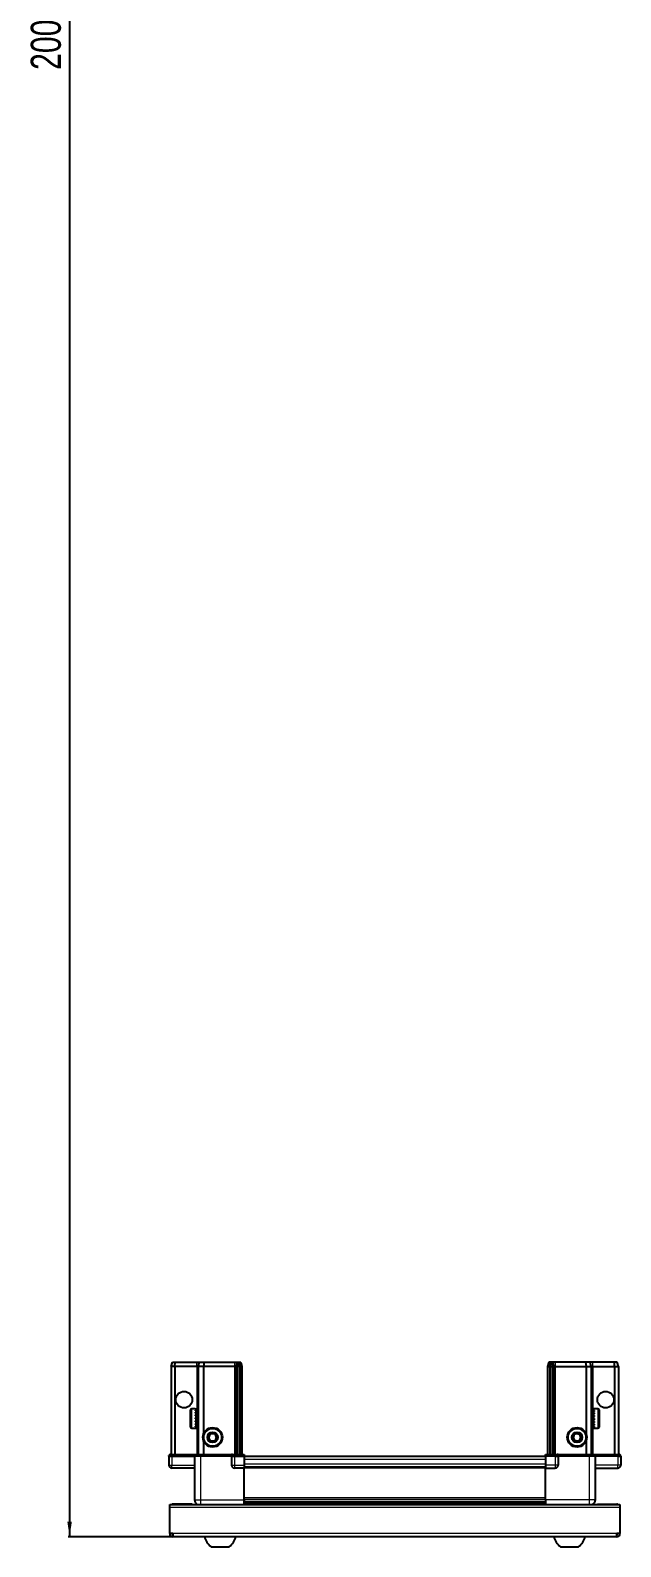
# Model space of a CAD drawing. Header units: millimetres. Extents: x 1770 to 5037, y -1520 to 2054.
# Drawn here: x 1858 to 2250, y -1520 to -513 of the extents above; entities that cross this region are included whole.
import ezdxf

# ---------------------------------------------------------------- set-up
doc = ezdxf.new("R2010")
doc.units = ezdxf.units.MM
doc.layers.add('FORMAT', color=7, linetype='Continuous')
doc.styles.add('SLDTEXTSTYLE0', font='TXT', dxfattribs={"width": 0.75})
doc.dimstyles.new('SLDDIMSTYLE0', dxfattribs={"dimtxt": 20, "dimasz": 10, "dimexe": 0, "dimexo": 0.0625, "dimgap": 5, "dimtad": 2, "dimdec": 1, "dimrnd": 1e-09, "dimzin": 12, "dimdsep": 46, "dimtxsty": 'SLDTEXTSTYLE0', "dimsah": 1, "dimcen": 0.09, "dimadec": 0, "dimazin": 3, "dimtfac": 1, "dimtofl": 0, "dimtmove": 0, "dimatfit": 3, "dimfxl": 0, "dimfrac": 2, "dimtolj": 1, "dimtzin": 12, "dimarcsym": 0})

# ---------------------------------------------------------------- blocks, each defined once
blk = doc.blocks.new('_D_10')
at = {"layer": 'FORMAT'}
for p, q in [((1975.8, 493.7), (1883.4, 493.7)), ((1884.4, 493.7), (1884.4, -1513.3)), ((1953, -1513.3), (1883.4, -1513.3))]:
    blk.add_line(p, q, dxfattribs=at)
for points in [[(1884.4, 493.7), (1882.9, 483.7), (1885.9, 483.7)], [(1884.4, -1513.3), (1885.9, -1503.3), (1882.9, -1503.3)]]:
    blk.add_solid(points, dxfattribs=at)
at = {"layer": 'FORMAT', "insert": (1858.6, -539.4), "char_height": 20, "attachment_point": 1, "rotation": 90, "style": 'SLDTEXTSTYLE0'}
blk.add_mtext('2007', dxfattribs=at)

msp = doc.modelspace()

# ---------------------------------------------------------------- linework, layer by layer
at = {"color": 7, "linetype": 'Continuous', "lineweight": 25}
for p, q in [((1951.9, -1400.32), (1952.7, -1397.32)), ((1952.7, -1397.32), (1954.55, -1397.32)), ((1954.4, -1400.32), (1954.55, -1397.32)), ((1954.55, -1397.32), (1968.9, -1397.32)), ((1968.9, -1397.32), (1970.7, -1397.32)), ((1969.9, -1400.32), (1970.7, -1397.32)), ((1970.7, -1397.32), (1973.73, -1397.32)), ((1973.73, -1397.32), (1973.4, -1400.32)), ((1973.73, -1397.32), (1993.9, -1397.32)), ((1993.9, -1397.32), (1995.7, -1397.32)), ((1995.7, -1397.32), (1994.9, -1400.32)), ((1995.7, -1397.32), (1996.44, -1397.32)), ((1996.44, -1397.32), (1995.9, -1400.32)), ((1996.44, -1397.32), (1996.94, -1397.32)), ((1996.94, -1397.32), (1997.4, -1400.32)), ((1996.94, -1397.32), (1998.09, -1397.32)), ((1998.09, -1397.32), (1998.9, -1400.32)), ((2202.7, -1397.32), (2201.9, -1400.32)), ((2203.85, -1397.32), (2202.7, -1397.32)), ((2203.85, -1397.32), (2203.4, -1400.32)), ((2204.35, -1397.32), (2203.85, -1397.32)), ((2204.35, -1397.32), (2204.9, -1400.32)), ((2205.09, -1397.32), (2204.35, -1397.32)), ((2205.09, -1397.32), (2205.9, -1400.32)), ((2206.9, -1397.32), (2205.09, -1397.32)), ((2227.06, -1397.32), (2206.9, -1397.32)), ((2227.06, -1397.32), (2227.4, -1400.32)), ((2230.09, -1397.32), (2227.06, -1397.32)), ((2230.9, -1400.32), (2230.09, -1397.32)), ((2231.9, -1397.32), (2230.09, -1397.32)), ((2246.24, -1397.32), (2231.9, -1397.32)), ((2246.4, -1400.32), (2246.24, -1397.32)), ((2248.09, -1397.32), (2246.24, -1397.32)), ((2248.9, -1400.32), (2248.09, -1397.32)), ((1954.4, -1400.32), (1951.9, -1400.32)), ((1951.9, -1400.32), (1951.9, -1458.62)), ((1968.9, -1400.32), (1954.4, -1400.32)), ((1954.4, -1400.32), (1954.4, -1458.62)), ((1969.9, -1400.32), (1968.9, -1400.32)), ((1973.4, -1400.32), (1969.9, -1400.32)), ((1969.9, -1400.32), (1969.9, -1458.62)), ((1993.9, -1400.32), (1973.4, -1400.32)), ((1973.4, -1400.32), (1973.4, -1444.82)), ((1994.9, -1400.32), (1993.9, -1400.32)), ((1995.9, -1400.32), (1994.9, -1400.32)), ((1994.9, -1400.32), (1994.9, -1458.62)), ((1997.4, -1400.32), (1995.9, -1400.32)), ((1995.9, -1400.32), (1995.9, -1458.62)), ((1998.9, -1400.32), (1997.4, -1400.32)), ((1997.4, -1400.32), (1997.4, -1458.62)), ((1998.9, -1400.32), (1998.9, -1458.62)), ((2201.9, -1400.32), (2203.4, -1400.32)), ((2201.9, -1400.32), (2201.9, -1458.62)), ((2203.4, -1400.32), (2204.9, -1400.32)), ((2203.4, -1400.32), (2203.4, -1458.62)), ((2204.9, -1400.32), (2205.9, -1400.32)), ((2204.9, -1400.32), (2204.9, -1458.62)), ((2205.9, -1400.32), (2205.9, -1458.62)), ((2205.9, -1400.32), (2206.9, -1400.32)), ((2206.9, -1400.32), (2227.4, -1400.32)), ((2227.4, -1400.32), (2227.4, -1444.82)), ((2227.4, -1400.32), (2230.9, -1400.32)), ((2230.9, -1400.32), (2230.9, -1458.62)), ((2230.9, -1400.32), (2231.9, -1400.32)), ((2231.9, -1400.32), (2246.4, -1400.32)), ((2246.4, -1400.32), (2246.4, -1458.62)), ((2246.4, -1400.32), (2248.9, -1400.32)), ((2248.9, -1400.32), (2248.9, -1458.62)), ((1964.7, -1440.52), (1964.7, -1429.12)), ((1967.9, -1428.32), (1965.5, -1428.32)), ((1967.9, -1428.32), (1967.9, -1428.33)), ((1967.9, -1428.33), (1968.4, -1428.33)), ((1967.9, -1428.51), (1968.4, -1428.51)), ((1967.9, -1428.51), (1967.9, -1428.73)), ((1967.9, -1428.73), (1968.4, -1428.73)), ((1967.9, -1429.31), (1968.4, -1429.31)), ((1967.9, -1429.31), (1967.9, -1429.73)), ((1968.4, -1428.51), (1968.4, -1428.33)), ((1968.4, -1428.73), (1968.4, -1428.51)), ((1968.4, -1429.31), (1968.4, -1428.73)), ((1968.4, -1429.73), (1968.4, -1429.31)), ((2235.3, -1428.32), (2232.4, -1428.32)), ((2232.9, -1428.32), (2232.4, -1428.32)), ((2232.4, -1428.32), (2232.4, -1428.37)), ((2232.4, -1428.37), (2232.4, -1428.65)), ((2232.9, -1428.37), (2232.4, -1428.37)), ((2232.9, -1428.65), (2232.4, -1428.65)), ((2232.4, -1428.65), (2232.4, -1428.93)), ((2232.9, -1428.93), (2232.4, -1428.93)), ((2232.4, -1428.93), (2232.4, -1429.59)), ((2232.9, -1429.59), (2232.4, -1429.59)), ((2232.4, -1429.59), (2232.4, -1430.06)), ((2232.9, -1428.37), (2232.9, -1428.32)), ((2232.9, -1428.93), (2232.9, -1428.65)), ((2232.9, -1430.06), (2232.9, -1429.59)), ((2236.1, -1429.12), (2236.1, -1440.52)), ((1967.9, -1429.73), (1968.4, -1429.73)), ((1967.9, -1430.64), (1968.4, -1430.64)), ((1967.9, -1430.64), (1967.9, -1431.23)), ((1967.9, -1431.23), (1968.4, -1431.23)), ((1967.9, -1432.38), (1968.4, -1432.38)), ((1967.9, -1432.38), (1967.9, -1433.08)), ((1967.9, -1433.08), (1968.4, -1433.08)), ((1967.9, -1434.37), (1968.4, -1434.37)), ((1967.9, -1434.37), (1967.9, -1435.11)), ((1967.9, -1434.51), (1968.4, -1434.51)), ((1967.9, -1435.01), (1968.4, -1435.01)), ((1967.9, -1435.11), (1968.4, -1435.11)), ((1967.9, -1436.39), (1968.4, -1436.39)), ((1967.9, -1436.39), (1967.9, -1437.1)), ((1967.9, -1437.1), (1968.4, -1437.1)), ((1967.9, -1438.26), (1968.4, -1438.26)), ((1967.9, -1438.26), (1967.9, -1438.87)), ((1967.9, -1438.87), (1968.4, -1438.87)), ((1968.4, -1430.64), (1968.4, -1429.73)), ((1968.5, -1430.42), (1968.4, -1430.42)), ((1968.4, -1431.23), (1968.4, -1430.64)), ((1968.4, -1432.38), (1968.4, -1431.23)), ((1968.4, -1433.08), (1968.4, -1432.38)), ((1968.4, -1434.37), (1968.4, -1433.08)), ((1968.4, -1434.51), (1968.4, -1434.37)), ((1968.4, -1435.11), (1968.4, -1435.01)), ((1968.4, -1436.39), (1968.4, -1435.11)), ((1968.4, -1437.1), (1968.4, -1436.39)), ((1968.4, -1438.26), (1968.4, -1437.1)), ((1968.4, -1438.87), (1968.4, -1438.26)), ((1968.4, -1439.8), (1968.4, -1438.87)), ((1968.4, -1439.22), (1968.5, -1439.22)), ((1968.5, -1439.22), (1968.5, -1430.42)), ((1969.38, -1431.51), (1968.9, -1430.82)), ((1968.9, -1438.82), (1968.9, -1430.82)), ((1968.9, -1438.82), (1969.38, -1438.13)), ((1969.86, -1430.82), (1969.38, -1431.51)), ((1969.38, -1438.13), (1969.38, -1431.51)), ((1969.38, -1438.13), (1969.86, -1438.82)), ((1969.9, -1430.82), (1969.86, -1430.82)), ((1969.86, -1438.82), (1969.86, -1430.82)), ((1969.86, -1438.82), (1969.9, -1438.82)), ((2230.93, -1430.82), (2230.9, -1430.82)), ((2230.9, -1438.82), (2230.93, -1438.82)), ((2231.41, -1431.51), (2230.93, -1430.82)), ((2230.93, -1430.82), (2230.93, -1438.82)), ((2230.93, -1438.82), (2231.41, -1438.13)), ((2231.9, -1430.82), (2231.41, -1431.51)), ((2231.41, -1431.51), (2231.41, -1438.13)), ((2231.41, -1438.13), (2231.9, -1438.82)), ((2231.9, -1430.82), (2231.9, -1438.82)), ((2232.4, -1430.42), (2232.3, -1430.42)), ((2232.3, -1430.42), (2232.3, -1439.22)), ((2232.3, -1439.22), (2232.4, -1439.22)), ((2232.4, -1430.06), (2232.4, -1431.04)), ((2232.9, -1430.06), (2232.4, -1430.06)), ((2232.9, -1431.04), (2232.4, -1431.04)), ((2232.4, -1431.04), (2232.4, -1431.66)), ((2232.4, -1431.66), (2232.4, -1432.86)), ((2232.9, -1431.66), (2232.4, -1431.66)), ((2232.9, -1432.86), (2232.4, -1432.86)), ((2232.4, -1432.86), (2232.4, -1433.49)), ((2232.9, -1433.49), (2232.4, -1433.49)), ((2232.4, -1433.57), (2232.4, -1434.87)), ((2232.9, -1433.57), (2232.4, -1433.57)), ((2232.9, -1434.87), (2232.4, -1434.87)), ((2232.9, -1435.35), (2232.4, -1435.35)), ((2232.4, -1435.35), (2232.4, -1435.61)), ((2232.4, -1435.61), (2232.4, -1436.88)), ((2232.9, -1435.61), (2232.4, -1435.61)), ((2232.9, -1436.88), (2232.4, -1436.88)), ((2232.4, -1436.88), (2232.4, -1437.56)), ((2232.4, -1437.56), (2232.4, -1438.68)), ((2232.9, -1437.56), (2232.4, -1437.56)), ((2232.9, -1438.68), (2232.4, -1438.68)), ((2232.4, -1438.68), (2232.4, -1439.25)), ((2232.4, -1439.25), (2232.4, -1440.11)), ((2232.9, -1439.25), (2232.4, -1439.25)), ((2232.9, -1431.66), (2232.9, -1431.04)), ((2232.9, -1433.57), (2232.9, -1432.86)), ((2232.9, -1435.61), (2232.9, -1434.87)), ((2232.9, -1437.56), (2232.9, -1436.88)), ((2232.9, -1439.25), (2232.9, -1438.68)), ((1965.5, -1441.32), (1967.9, -1441.32)), ((1967.9, -1439.8), (1968.4, -1439.8)), ((1967.9, -1439.8), (1967.9, -1440.24)), ((1967.9, -1440.24), (1968.4, -1440.24)), ((1967.9, -1440.85), (1968.4, -1440.85)), ((1967.9, -1440.85), (1967.9, -1441.08)), ((1967.9, -1441.08), (1968.4, -1441.08)), ((1967.9, -1441.3), (1968.4, -1441.3)), ((1967.9, -1441.3), (1967.9, -1441.32)), ((1967.9, -1441.31), (1968.4, -1441.31)), ((1968.4, -1440.24), (1968.4, -1439.8)), ((1968.4, -1440.85), (1968.4, -1440.24)), ((1968.4, -1441.08), (1968.4, -1440.85)), ((1968.4, -1441.3), (1968.4, -1441.08)), ((1968.4, -1441.31), (1968.4, -1441.3)), ((2232.9, -1440.11), (2232.4, -1440.11)), ((2232.4, -1440.11), (2232.4, -1440.5)), ((2232.4, -1440.5), (2232.4, -1441.02)), ((2232.9, -1440.5), (2232.4, -1440.5)), ((2232.9, -1441.02), (2232.4, -1441.02)), ((2232.4, -1441.02), (2232.4, -1441.2)), ((2232.4, -1441.2), (2232.4, -1441.32)), ((2232.9, -1441.2), (2232.4, -1441.2)), ((2232.4, -1441.32), (2235.3, -1441.32)), ((2232.9, -1440.5), (2232.9, -1440.11)), ((2232.9, -1441.2), (2232.9, -1441.02)), ((1950.9, -1458.62), (1950.4, -1459.49)), ((1950.4, -1459.82), (1950.4, -1459.49)), ((1950.4, -1459.82), (1952.4, -1459.82)), ((1950.4, -1459.82), (1950.4, -1465.82)), ((1952.4, -1458.62), (1950.9, -1458.62)), ((1952.4, -1458.62), (1967.2, -1458.62)), ((1967.2, -1459.82), (1952.4, -1459.82)), ((1952.4, -1459.82), (1967.2, -1459.82)), ((1967.2, -1458.62), (1967.4, -1458.62)), ((1967.4, -1459.82), (1967.2, -1459.82)), ((1967.4, -1459.82), (1967.4, -1458.62)), ((1967.4, -1458.62), (1971.4, -1458.62)), ((1971.4, -1459.82), (1967.4, -1459.82)), ((1967.4, -1459.82), (1967.4, -1488.82)), ((1971.4, -1458.62), (1991.7, -1458.62)), ((1991.7, -1459.82), (1971.4, -1459.82)), ((1973.4, -1449.82), (1973.4, -1458.62)), ((1991.7, -1458.62), (1991.9, -1458.62)), ((1991.9, -1459.82), (1991.7, -1459.82)), ((1991.9, -1459.82), (1991.9, -1458.62)), ((1992.57, -1458.62), (1991.9, -1458.62)), ((1991.9, -1459.82), (1993.9, -1459.82)), ((1991.9, -1459.82), (1991.9, -1465.82)), ((1992.57, -1458.62), (2000.4, -1458.62)), ((2000.4, -1459.49), (1993.9, -1459.49)), ((2000.4, -1459.82), (1993.9, -1459.82)), ((1993.9, -1459.82), (2000.4, -1459.82)), ((2000.4, -1458.62), (2000.4, -1459.49)), ((2000.4, -1459.49), (2000.4, -1459.49)), ((2000.4, -1459.82), (2000.4, -1459.49)), ((2000.4, -1459.82), (2000.4, -1459.82)), ((2000.4, -1459.82), (2000.4, -1465.82)), ((2200.4, -1459.49), (2200.4, -1458.62)), ((2200.4, -1458.62), (2208.22, -1458.62)), ((2206.9, -1459.49), (2200.4, -1459.49)), ((2200.4, -1459.82), (2200.4, -1459.49)), ((2206.9, -1459.82), (2200.4, -1459.82)), ((2200.4, -1459.82), (2200.4, -1465.82)), ((2206.9, -1459.82), (2208.9, -1459.82)), ((2208.9, -1459.82), (2206.9, -1459.82)), ((2208.9, -1458.62), (2208.22, -1458.62)), ((2208.9, -1459.82), (2208.9, -1458.62)), ((2208.9, -1458.62), (2209.1, -1458.62)), ((2209.1, -1459.82), (2208.9, -1459.82)), ((2208.9, -1459.82), (2208.9, -1465.82)), ((2209.1, -1458.62), (2229.4, -1458.62)), ((2229.4, -1459.82), (2209.1, -1459.82)), ((2227.4, -1449.82), (2227.4, -1458.62)), ((2229.4, -1458.62), (2233.4, -1458.62)), ((2233.4, -1459.82), (2229.4, -1459.82)), ((2233.4, -1459.82), (2233.4, -1458.62)), ((2233.4, -1458.62), (2233.6, -1458.62)), ((2233.6, -1459.82), (2233.4, -1459.82)), ((2233.4, -1459.82), (2233.4, -1488.82)), ((2233.6, -1458.62), (2248.4, -1458.62)), ((2248.4, -1459.82), (2233.6, -1459.82)), ((2249.9, -1458.62), (2248.4, -1458.62)), ((2248.4, -1459.82), (2250.4, -1459.82)), ((2250.4, -1459.49), (2249.9, -1458.62)), ((2250.4, -1459.49), (2249.9, -1458.62)), ((2250.4, -1459.82), (2250.4, -1459.49)), ((2250.4, -1459.82), (2250.4, -1459.49)), ((2250.4, -1459.82), (2250.4, -1459.82)), ((2250.4, -1459.82), (2250.4, -1465.82)), ((1967.4, -1467.82), (1952.4, -1467.82)), ((2000.4, -1467.82), (1993.9, -1467.82)), ((2200.4, -1459.97), (2000.4, -1459.97)), ((2000.4, -1465.82), (2000.4, -1467.82)), ((2200.4, -1467.17), (2000.4, -1467.17)), ((2000.4, -1488.82), (2000.4, -1467.82)), ((2200.4, -1465.82), (2200.4, -1467.82)), ((2200.4, -1467.82), (2206.9, -1467.82)), ((2200.4, -1488.82), (2200.4, -1467.82)), ((2233.4, -1467.82), (2248.4, -1467.82)), ((2000.25, -1491.82), (2000.25, -1488.82)), ((2000.4, -1489.84), (2200.4, -1489.84)), ((2000.4, -1489.88), (2200.4, -1489.88)), ((1950.9, -1493.92), (1950.9, -1491.82)), ((1950.9, -1491.82), (2249.9, -1491.82)), ((1950.9, -1511.22), (1950.9, -1493.92)), ((1965.9, -1491.72), (1953, -1491.72)), ((1965.9, -1491.72), (1965.9, -1491.82)), ((2024.27, -1491.67), (2000.4, -1491.67)), ((2018.9, -1491.82), (2018.9, -1491.67)), ((2018.93, -1491.82), (2018.93, -1491.67)), ((2019.2, -1491.82), (2019.2, -1491.67)), ((2019.47, -1491.82), (2019.47, -1491.67)), ((2020.12, -1491.82), (2020.12, -1491.67)), ((2020.58, -1491.82), (2020.58, -1491.67)), ((2021.55, -1491.82), (2021.55, -1491.67)), ((2022.17, -1491.82), (2022.17, -1491.67)), ((2023.35, -1491.82), (2023.35, -1491.67)), ((2024.01, -1491.82), (2024.01, -1491.67)), ((2024.07, -1491.82), (2024.07, -1491.67)), ((2025.36, -1491.67), (2024.27, -1491.67)), ((2026.09, -1491.67), (2025.36, -1491.67)), ((2025.36, -1491.82), (2025.36, -1491.67)), ((2025.36, -1491.67), (2025.36, -1491.67)), ((2025.37, -1491.82), (2025.37, -1491.67)), ((2025.87, -1491.82), (2025.87, -1491.67)), ((2026.1, -1491.67), (2026.09, -1491.67)), ((2026.1, -1491.82), (2026.1, -1491.67)), ((2026.52, -1491.67), (2026.1, -1491.67)), ((2174.27, -1491.67), (2026.52, -1491.67)), ((2027.37, -1491.82), (2027.37, -1491.67)), ((2028.06, -1491.82), (2028.06, -1491.67)), ((2029.19, -1491.82), (2029.19, -1491.67)), ((2029.76, -1491.82), (2029.76, -1491.67)), ((2030.63, -1491.82), (2030.63, -1491.67)), ((2031.04, -1491.82), (2031.04, -1491.67)), ((2031.57, -1491.82), (2031.57, -1491.67)), ((2031.76, -1491.82), (2031.76, -1491.67)), ((2031.9, -1491.82), (2031.9, -1491.67)), ((2168.9, -1491.82), (2168.9, -1491.67)), ((2169.07, -1491.82), (2169.07, -1491.67)), ((2169.28, -1491.82), (2169.28, -1491.67)), ((2169.84, -1491.82), (2169.84, -1491.67)), ((2170.26, -1491.82), (2170.26, -1491.67)), ((2171.15, -1491.82), (2171.15, -1491.67)), ((2171.74, -1491.82), (2171.74, -1491.67)), ((2172.88, -1491.82), (2172.88, -1491.67)), ((2173.58, -1491.82), (2173.58, -1491.67)), ((2174.86, -1491.67), (2174.27, -1491.67)), ((2174.86, -1491.82), (2174.86, -1491.67)), ((2174.87, -1491.67), (2174.86, -1491.67)), ((2175.6, -1491.67), (2174.87, -1491.67)), ((2175.03, -1491.82), (2175.03, -1491.67)), ((2175.53, -1491.82), (2175.53, -1491.67)), ((2175.6, -1491.82), (2175.6, -1491.67)), ((2176.62, -1491.67), (2175.6, -1491.67)), ((2175.6, -1491.67), (2175.6, -1491.67)), ((2200.4, -1491.67), (2176.52, -1491.67)), ((2176.89, -1491.82), (2176.89, -1491.67)), ((2177.6, -1491.82), (2177.6, -1491.67)), ((2178.77, -1491.82), (2178.77, -1491.67)), ((2179.38, -1491.82), (2179.38, -1491.67)), ((2180.32, -1491.82), (2180.32, -1491.67)), ((2180.77, -1491.82), (2180.77, -1491.67)), ((2181.39, -1491.82), (2181.39, -1491.67)), ((2181.64, -1491.82), (2181.64, -1491.67)), ((2181.87, -1491.82), (2181.87, -1491.67)), ((2181.89, -1491.82), (2181.89, -1491.67)), ((2234.9, -1491.72), (2234.9, -1491.82)), ((2234.9, -1491.72), (2247.8, -1491.72)), ((2249.9, -1491.82), (2249.9, -1493.92)), ((2249.9, -1493.92), (2249.9, -1511.22)), ((1953, -1511.22), (1950.9, -1511.22)), ((1953, -1511.22), (1953, -1513.32)), ((2247.8, -1513.32), (1953, -1513.32)), ((1978.4, -1519.92), (1990.4, -1519.92)), ((2210.4, -1519.92), (2222.4, -1519.92)), ((2249.9, -1511.22), (2247.8, -1511.22)), ((2247.8, -1513.32), (2247.8, -1511.22))]:
    msp.add_line(p, q, dxfattribs=at)
at = {"color": 8, "linetype": 'Continuous', "lineweight": 18}
for p, q in [((1968.9, -1400.32), (1968.9, -1397.32)), ((1993.9, -1397.32), (1993.9, -1400.32)), ((2206.9, -1397.32), (2206.9, -1400.32)), ((2231.9, -1400.32), (2231.9, -1397.32)), ((1968.9, -1400.32), (1968.9, -1430.82)), ((1993.9, -1400.32), (1993.9, -1458.62)), ((2206.9, -1400.32), (2206.9, -1458.62)), ((2231.9, -1400.32), (2231.9, -1430.82)), ((1965.5, -1441.32), (1965.5, -1428.32)), ((2235.3, -1428.32), (2235.3, -1441.32)), ((1968.9, -1438.82), (1968.9, -1458.62)), ((2231.9, -1438.82), (2231.9, -1458.62)), ((1952.4, -1459.82), (1952.4, -1458.62)), ((1952.4, -1459.82), (1952.4, -1465.82)), ((1967.2, -1459.82), (1967.2, -1458.62)), ((1971.4, -1459.82), (1971.4, -1458.62)), ((1971.4, -1459.82), (1971.4, -1488.82)), ((1991.7, -1459.82), (1991.7, -1458.62)), ((1993.9, -1459.82), (1993.9, -1459.49)), ((1993.9, -1459.82), (1993.9, -1465.82)), ((2000.4, -1459.82), (2000.4, -1459.49)), ((2206.9, -1459.82), (2206.9, -1459.49)), ((2206.9, -1459.82), (2206.9, -1465.82)), ((2209.1, -1458.62), (2209.1, -1459.82)), ((2229.4, -1459.82), (2229.4, -1458.62)), ((2229.4, -1459.82), (2229.4, -1488.82)), ((2233.6, -1458.62), (2233.6, -1459.82)), ((2248.4, -1459.82), (2248.4, -1458.62)), ((2248.4, -1459.82), (2248.4, -1465.82)), ((1950.4, -1465.82), (1952.4, -1465.82)), ((1952.4, -1465.82), (1967.4, -1465.82)), ((1952.4, -1467.82), (1952.4, -1465.82)), ((1991.9, -1465.82), (1993.9, -1465.82)), ((1993.9, -1465.82), (2000.4, -1465.82)), ((1993.9, -1465.82), (1993.9, -1467.82)), ((2200.4, -1461.97), (2000.4, -1461.97)), ((2200.4, -1465.17), (2000.4, -1465.17)), ((2200.4, -1467.82), (2000.4, -1467.82)), ((2206.9, -1465.82), (2200.4, -1465.82)), ((2208.9, -1465.82), (2206.9, -1465.82)), ((2206.9, -1465.82), (2206.9, -1467.82)), ((2248.4, -1465.82), (2233.4, -1465.82)), ((2250.4, -1465.82), (2248.4, -1465.82)), ((2248.4, -1467.82), (2248.4, -1465.82)), ((1971.4, -1488.82), (2000.4, -1488.82)), ((2000.4, -1487.22), (2200.4, -1487.22)), ((2200.4, -1488.64), (2000.4, -1488.64)), ((2229.4, -1488.82), (2200.4, -1488.82)), ((2249.9, -1493.92), (1950.9, -1493.92)), ((1953, -1491.82), (1953, -1491.72)), ((2000.4, -1491.08), (2200.4, -1491.08)), ((2247.8, -1491.82), (2247.8, -1491.72)), ((2247.8, -1511.22), (1953, -1511.22))]:
    msp.add_line(p, q, dxfattribs=at)
at = {"color": 7, "linetype": 'Continuous', "lineweight": 25, "flags": 128}
for points in [[(1953, -1491.72), (1952.59, -1491.76), (1952.36, -1491.82)], [(2248.44, -1491.82), (2248.21, -1491.76), (2247.8, -1491.72)]]:
    msp.add_lwpolyline(points, dxfattribs=at)
at = {"color": 7, "linetype": 'Continuous', "lineweight": 25}
for centre, radius in [((1960.4, -1422.32), 5.5), ((2240.4, -1422.32), 5.5), ((1979.4, -1447.32), 6.5), ((1979.4, -1447.32), 3.46), ((2221.4, -1447.32), 6.5), ((2221.4, -1447.32), 3.46)]:
    msp.add_circle(centre, radius, dxfattribs=at)
at = {"color": 8, "linetype": 'Continuous', "lineweight": 18}
for centre in [(1979.4, -1447.32), (2221.4, -1447.32)]:
    msp.add_circle(centre, 5.7, dxfattribs=at)
at = {"color": 7, "linetype": 'Continuous', "lineweight": 25}
for centre, radius, start, end in [((1965.5, -1429.12), 0.8, 90, 180), ((2235.3, -1429.12), 0.8, 360, 90), ((1968.9, -1430.42), 0.4, 180, 270), ((1968.9, -1439.22), 0.4, 90, 180), ((2231.9, -1430.42), 0.4, 270, 360), ((2231.9, -1439.22), 0.4, 0, 90), ((1965.5, -1440.52), 0.8, 180, 270), ((1979.4, -1447.32), 2.5, 147.37605, 207.37605), ((1979.4, -1447.32), 2.5, 207.37605, 267.37605), ((1979.4, -1447.32), 2.5, 87.37605, 147.37605), ((1979.4, -1447.32), 2.5, 267.37605, 327.37605), ((1979.4, -1447.32), 2.5, 27.37605, 87.37605), ((1979.4, -1447.32), 2.5, 327.37605, 27.37605), ((2221.4, -1447.32), 2.5, 134.67671, 194.67671), ((2221.4, -1447.32), 2.5, 194.67671, 254.67671), ((2221.4, -1447.32), 2.5, 74.67671, 134.67671), ((2221.4, -1447.32), 2.5, 254.67671, 314.67671), ((2221.4, -1447.32), 2.5, 14.67671, 74.67671), ((2221.4, -1447.32), 2.5, 314.67671, 14.67671), ((2235.3, -1440.52), 0.8, 270, 0), ((1952.4, -1465.82), 2, 180, 270), ((1993.9, -1465.82), 2, 180, 270), ((2206.9, -1465.82), 2, 270, 0), ((2248.4, -1465.82), 2, 270, 0), ((1953, -1511.22), 2.1, 180, 270), ((1953, -1511.22), 0.6, 180, 270), ((1985.42, -1510.3), 11.91, 194.70035, 233.8734), ((1983.37, -1510.3), 11.91, 306.1266, 345.29965), ((2217.42, -1510.3), 11.91, 194.70035, 233.8734), ((2215.37, -1510.3), 11.91, 306.1266, 345.29965), ((2247.8, -1511.22), 2.1, 270, 0), ((2247.8, -1511.22), 0.6, 270, 0)]:
    msp.add_arc(centre, radius, start, end, dxfattribs=at)
for centre, start_param, end_param in [((1993.9, -1456.02), 2.4188584, 3.1415927), ((2206.9, -1456.02), 3.1415927, 3.8643269)]:
    msp.add_ellipse(centre, major_axis=(0, 3.46), ratio=0.5773503, start_param=start_param, end_param=end_param, dxfattribs=at)
for points, knots in [([(1976.51, -1447.19), (1976.79, -1446.75), (1977.31, -1445.94), (1977.83, -1445.13), (1978.07, -1444.76)], [0, 0, 0, 0, 0.5346859, 1, 1, 1, 1]), ([(1977.84, -1449.75), (1977.78, -1449.64), (1977.51, -1449.11), (1977.05, -1448.22), (1976.67, -1447.49), (1976.51, -1447.19)], [0, 0, 0, 0, 0.1331247, 0.6370994, 1, 1, 1, 1]), ([(1980.72, -1449.88), (1980.21, -1449.86), (1979.24, -1449.82), (1978.29, -1449.77), (1977.84, -1449.75)], [0, 0, 0, 0, 0.5346859, 1, 1, 1, 1]), ([(1978.07, -1444.76), (1978.58, -1444.78), (1979.55, -1444.82), (1980.51, -1444.87), (1980.95, -1444.89)], [0, 0, 0, 0, 0.53468586, 1, 1, 1, 1]), ([(1982.28, -1447.45), (1982, -1447.89), (1981.48, -1448.7), (1980.96, -1449.51), (1980.72, -1449.88)], [0, 0, 0, 0, 0.5346859, 1, 1, 1, 1]), ([(1980.95, -1444.89), (1981.11, -1445.19), (1981.49, -1445.93), (1981.95, -1446.81), (1982.22, -1447.34), (1982.28, -1447.45)], [0, 0, 0, 0, 0.3629006, 0.8668753, 1, 1, 1, 1]), ([(2218.61, -1446.56), (2218.98, -1446.19), (2219.66, -1445.52), (2220.35, -1444.84), (2220.66, -1444.53)], [0, 0, 0, 0, 0.5346859, 1, 1, 1, 1]), ([(2219.34, -1449.35), (2219.26, -1449.02), (2219.05, -1448.22), (2218.79, -1447.26), (2218.64, -1446.68), (2218.61, -1446.56)], [0, 0, 0, 0, 0.3629006, 0.8668753, 1, 1, 1, 1]), ([(2222.13, -1450.11), (2221.63, -1449.98), (2220.7, -1449.72), (2219.77, -1449.47), (2219.34, -1449.35)], [0, 0, 0, 0, 0.53468586, 1, 1, 1, 1]), ([(2220.66, -1444.53), (2221.16, -1444.66), (2222.09, -1444.92), (2223.02, -1445.17), (2223.45, -1445.29)], [0, 0, 0, 0, 0.5346859, 1, 1, 1, 1]), ([(2224.18, -1448.08), (2223.81, -1448.45), (2223.13, -1449.12), (2222.44, -1449.8), (2222.13, -1450.11)], [0, 0, 0, 0, 0.5346859, 1, 1, 1, 1]), ([(2223.45, -1445.29), (2223.48, -1445.41), (2223.63, -1445.99), (2223.88, -1446.95), (2224.09, -1447.75), (2224.18, -1448.08)], [0, 0, 0, 0, 0.13312467, 0.63709944, 1, 1, 1, 1]), ([(1967.4, -1488.82), (1967.44, -1489.26), (1967.51, -1489.94), (1967.95, -1490.75), (1968.41, -1491.31), (1968.81, -1491.67), (1969.07, -1491.8), (1969.12, -1491.82)], [0, 0, 0, 0, 0.3630185, 0.5584377, 0.7580039, 0.9575702, 1, 1, 1, 1]), ([(2000.4, -1488.82), (2000.4, -1489.22), (2000.4, -1490.01), (2000.4, -1491.02), (2000.4, -1491.65), (2000.4, -1491.81), (2000.4, -1491.82)], [0, 0, 0, 0, 0.32552014, 0.65104028, 0.97656042, 1, 1, 1, 1]), ([(2200.4, -1488.82), (2200.4, -1489.22), (2200.4, -1490.01), (2200.4, -1491.02), (2200.4, -1491.65), (2200.4, -1491.81), (2200.4, -1491.82)], [0, 0, 0, 0, 0.3255201, 0.6510403, 0.9765604, 1, 1, 1, 1]), ([(2233.4, -1488.82), (2233.35, -1489.26), (2233.28, -1489.94), (2232.84, -1490.75), (2232.39, -1491.31), (2231.98, -1491.67), (2231.72, -1491.8), (2231.67, -1491.82)], [0, 0, 0, 0, 0.3630185, 0.5584377, 0.7580039, 0.9575702, 1, 1, 1, 1])]:
    msp.add_open_spline(points, degree=3, knots=knots, dxfattribs=at)
at = {"color": 8, "linetype": 'Continuous', "lineweight": 18}
for points in [[(1967.4, -1488.82), (1967.46, -1488.82), (1967.58, -1488.82), (1968.5, -1488.82), (1969.82, -1488.82), (1970.87, -1488.82), (1971.4, -1488.82)], [(2233.4, -1488.82), (2233.34, -1488.82), (2233.22, -1488.82), (2232.29, -1488.82), (2230.97, -1488.82), (2229.92, -1488.82), (2229.4, -1488.82)]]:
    msp.add_open_spline(points, degree=3, dxfattribs=at)
for points in [[(1971.4, -1488.82), (1971.4, -1489.26), (1971.4, -1489.94), (1971.4, -1490.75), (1971.4, -1491.31), (1971.4, -1491.67), (1971.4, -1491.8), (1971.4, -1491.82)], [(2229.4, -1488.82), (2229.4, -1489.26), (2229.4, -1489.94), (2229.4, -1490.75), (2229.4, -1491.31), (2229.4, -1491.67), (2229.4, -1491.8), (2229.4, -1491.82)]]:
    msp.add_open_spline(points, degree=3, knots=[0, 0, 0, 0, 0.3630185, 0.5584377, 0.7580039, 0.9575702, 1, 1, 1, 1], dxfattribs=at)

# ---------------------------------------------------------------- dimensions: what is measured, and where the dimension line sits
at = {"layer": 'FORMAT'}
dim = msp.add_linear_dim(base=(1884.4, -1513.32), p1=(1975.76, 493.68), p2=(1953, -1513.32), angle=90, dimstyle='SLDDIMSTYLE0', dxfattribs=at)
dim.commit()
dim.dimension.update_dxf_attribs({"geometry": '_D_10', "text_midpoint": (1884.4, -509.82), "dimtype": 160})

doc.saveas('drawing.dxf')
